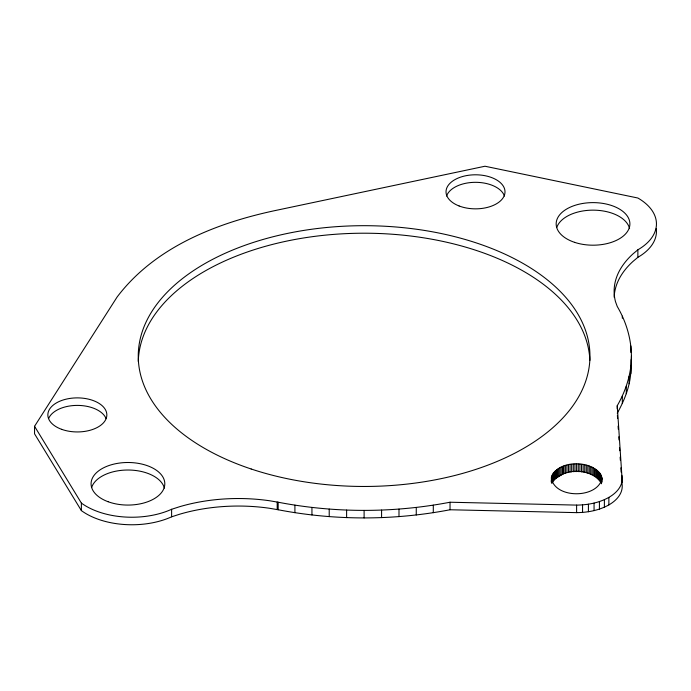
<?xml version="1.0" encoding="UTF-8"?>
<svg xmlns="http://www.w3.org/2000/svg" width="691" height="691" viewBox="0 0 691 691"><rect width="100%" height="100%" fill="white"/><g stroke="black" fill="none" stroke-linecap="round" stroke-linejoin="round"><path stroke-width="1.04" d="M551.306 477.801C554.337 498.911 597.318 498.919 601.947 478.759C597.395 458.012 550.71 458.504 551.306 482.102M630.866 366.17C633.206 345.422 627.774 324.355 617.244 306.467L615.474 301.596A120.277 69.437 0 0 1 632.982 253.899L637.871 249.797A63.425 36.614 0 0 0 637.871 198.015L484.987 166.237L278.171 209.926C218.054 222.347 155.302 246.497 117.116 297.009L34.55 426.295L34.55 433.827L81.374 510.606A64.263 37.107 0 0 0 171.618 516.816L179.677 514.216A128.63 74.265 0 0 1 269.386 508.248L278.171 509.759C334.772 520.634 393.429 520.634 450.031 509.759L576.605 512.636C587.739 512.532 599.071 510.39 608.866 504.914A45.632 26.344 0 0 0 621.84 482.854L621.84 475.322L617.244 405.686C624.284 393.542 629.164 380.136 630.866 366.17C631.47 382.797 625.26 398.914 617.244 413.218M630.866 373.701L631.436 356.072M551.738 483.432C561.455 467.254 591.746 467.254 601.464 483.432M656.251 228.557A63.425 36.614 0 0 1 637.871 257.328L632.982 261.431A120.277 69.437 0 0 0 614.161 297.208M34.55 426.295L81.374 503.083A64.263 37.107 0 0 0 171.618 509.284L179.677 506.693A128.63 74.265 0 0 1 269.386 500.725L278.171 502.227C334.772 513.102 393.429 513.102 450.031 502.227L576.605 505.104C587.739 505.009 599.071 502.867 608.866 497.39A45.632 26.344 0 0 0 621.84 475.322M617.391 415.36L617.599 418.573M618.1 426.071L618.307 429.284M618.799 436.781L619.015 439.994M619.507 447.5L619.723 450.713M620.147 457.14L620.354 460.353M620.855 467.85L621.131 472.134M621.563 478.561L621.84 482.854M631.203 359.562L631.436 363.604M637.871 249.797L637.871 257.328M630.866 345.984L630.866 352.436M629.147 376.224L629.147 383.747M626.296 386.191L626.296 393.715M622.323 316.132L622.323 318.283M622.323 396.021L622.323 403.553M617.244 405.686L617.244 408.917M608.866 497.39L608.866 504.914M604.383 499.662L604.383 507.185M601.896 477.801L601.896 482.102M601.731 476.85L601.731 482.232M601.464 475.909L601.464 483.769M601.084 474.976L601.084 482.499M600.609 474.061L600.609 481.584M600.021 473.162L600.021 480.686M599.417 501.58L599.417 509.103M599.339 472.29L599.339 479.813M598.553 471.443L598.553 478.967M597.68 470.631L597.68 478.155M596.713 469.854L596.713 477.377M595.659 469.111L595.659 476.635M594.528 468.412L594.528 475.944M594.061 503.1L594.061 510.632M593.319 467.755L593.319 475.287M592.032 467.151L592.032 474.674M590.684 466.589L590.684 474.121M589.276 466.088L589.276 473.611M588.412 504.205L588.412 511.737M587.816 465.639L587.816 473.162M586.305 465.242L586.305 472.765M584.75 464.905L584.75 472.428M583.161 464.628L583.161 472.152M582.556 504.879L582.556 512.411M581.546 464.404L581.546 471.936M579.913 464.248L579.913 471.78M578.263 464.153L578.263 471.685M576.605 464.127L576.605 471.651M576.605 505.104L576.605 512.636M574.947 464.153L574.947 471.685M573.288 464.248L573.288 471.78M571.656 464.404L571.656 471.936M570.04 464.628L570.04 472.152M568.451 464.905L568.451 472.428M566.896 465.242L566.896 472.765M565.385 465.639L565.385 473.162M563.925 466.088L563.925 473.611M563.364 466.287L563.364 473.819L554.916 478.716L554.916 471.193M562.517 466.589L562.517 474.121M561.17 467.151L561.17 474.674M559.883 467.755L559.883 475.287M558.673 468.412L558.673 475.944M557.542 469.111L557.542 476.635M556.488 469.854L556.488 477.377M555.521 470.631L555.521 478.155M554.648 471.443L554.648 478.967M553.862 472.29L553.862 479.813M553.18 473.162L553.18 480.686M552.593 474.061L552.593 481.584M552.118 474.976L552.118 482.499M551.738 475.909L551.738 482.361M551.47 476.85L551.47 482.232M450.031 502.227L450.031 509.759M433.292 505.164L433.292 512.687M416.258 507.453L416.258 514.985M398.992 509.103L398.992 516.626M381.587 510.088L381.587 517.619M364.105 510.424L364.105 517.948M346.614 510.088L346.614 517.619M329.21 509.103L329.21 516.626M311.943 507.453L311.943 514.985M294.91 505.164L294.91 512.687M278.171 502.227L278.171 509.759M277.195 502.02L277.195 509.543M171.618 509.284L171.618 516.816M81.374 503.083L81.374 510.606M138.278 361.471A225.853 130.392 0 0 1 363.181 233.213A225.853 130.392 0 0 1 589.881 360.4M556.86 227.279A36.873 21.291 0 0 1 594.234 210.159A36.873 21.291 0 0 1 629.587 228.652M91.627 487.578A36.873 21.291 0 0 1 128.396 470.018A36.873 21.291 0 0 1 164.389 488.105M446.576 196.028A29.497 17.033 0 0 1 475.503 182.32A29.497 17.033 0 0 1 504.439 196.028M48.646 418.496A29.497 17.033 0 0 1 77.478 405.401A29.497 17.033 0 0 1 106.103 418.642M251.179 468.999A225.853 130.392 0 0 0 589.95 356.072A225.853 130.392 0 0 0 251.179 243.154A225.853 130.392 0 0 0 251.179 468.999M574.592 242.342A36.873 21.291 0 0 0 629.898 223.91A36.873 21.291 0 0 0 574.592 205.469A36.873 21.291 0 0 0 574.592 242.342M108.072 501.718A36.873 21.291 0 0 0 164.769 484.745A36.873 21.291 0 0 0 110.957 464.888A36.873 21.291 0 0 0 108.072 501.718M459.118 205.978A29.497 17.033 0 0 0 504.94 192.936A29.497 17.033 0 0 0 462.46 176.55A29.497 17.033 0 0 0 459.118 205.978M61.654 429.336A29.497 17.033 0 0 0 106.82 415.541A29.497 17.033 0 0 0 63.555 399.856A29.497 17.033 0 0 0 61.654 429.336"/></g></svg>
